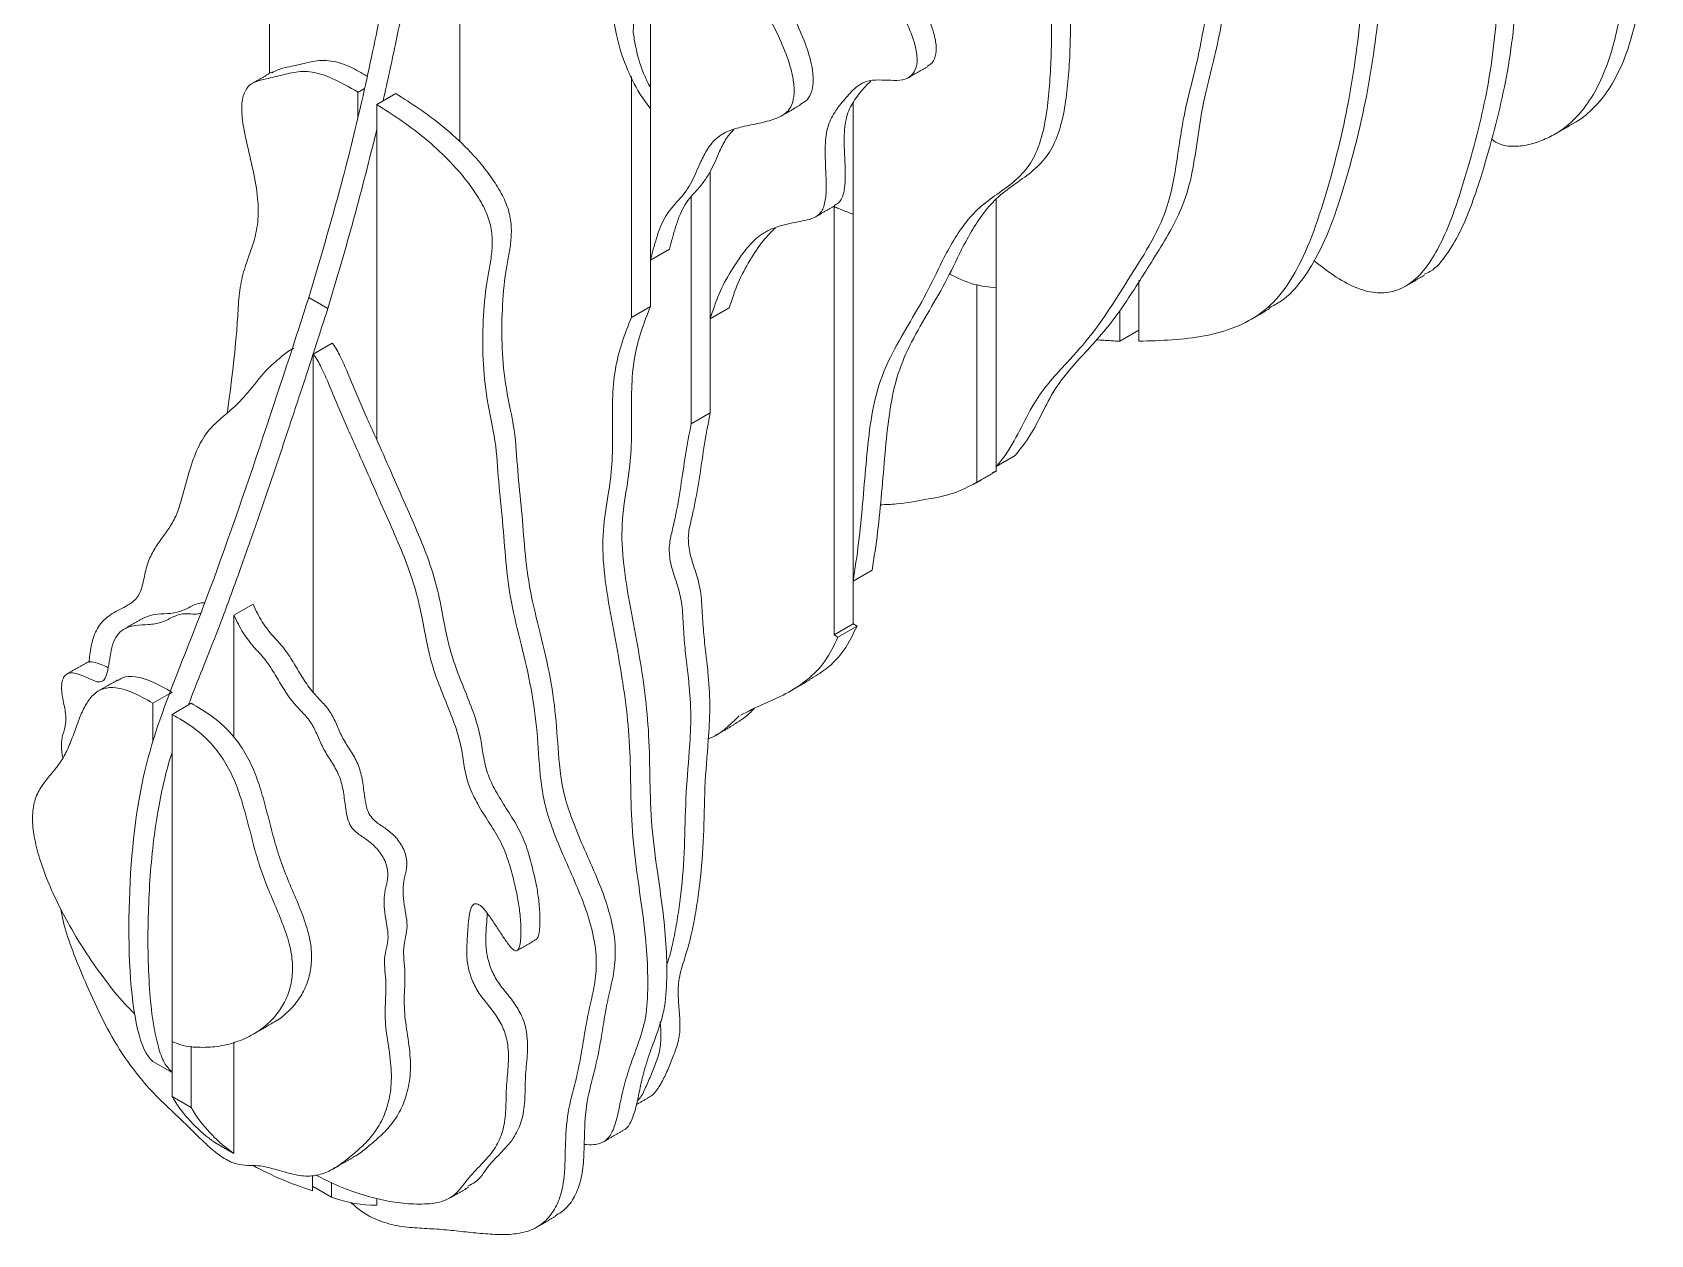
# Model space of a CAD drawing. Header units: millimetres. Extents: x -393 to 2534, y -1466 to 288.
# Drawn here: x 616.7 to 857, y -1453.9 to -1275.5 of the extents above; entities that cross this region are included whole.
import ezdxf

# ---------------------------------------------------------------- set-up
doc = ezdxf.new("R2010")
doc.units = ezdxf.units.MM

msp = doc.modelspace()

# ---------------------------------------------------------------- linework, layer by layer
at = {"color": 7, "linetype": 'Continuous', "lineweight": 15}
for p, q in [((680.18, -1291.73), (680.18, -1234.53)), ((651.9, -1281.59), (651.9, -1237.06)), ((708.47, -1309.31), (708.47, -1269.72)), ((705.64, -1282.05), (705.64, -1317.8)), ((665.03, -1284.41), (666.04, -1283.83)), ((665.03, -1284.41), (665.03, -1288.26)), ((670.68, -1284.57), (667.85, -1286.2)), ((667.85, -1335.99), (667.85, -1286.2)), ((738.57, -1285.93), (738.57, -1356.96)), ((717.35, -1296.11), (717.35, -1318.01)), ((714.52, -1333.57), (714.52, -1299.9)), ((735.74, -1364.89), (735.74, -1301.35)), ((759.78, -1300.33), (759.78, -1339.92)), ((708.47, -1309.31), (711.3, -1307.67)), ((708.47, -1309.31), (708.47, -1316.16)), ((756.95, -1342.26), (756.95, -1312.94)), ((780.99, -1312.28), (780.99, -1312.29)), ((780.99, -1312.5), (780.99, -1321.33)), ((660.57, -1316.48), (657.74, -1314.85)), ((708.47, -1316.16), (705.64, -1317.8)), ((717.35, -1318.01), (720.18, -1316.38)), ((717.35, -1331.94), (717.35, -1318.01)), ((778.16, -1321.33), (778.16, -1316.77)), ((780.99, -1319.7), (778.16, -1321.33)), ((658.41, -1323.25), (661.24, -1321.61)), ((658.41, -1373.44), (658.41, -1323.25)), ((717.35, -1331.94), (714.52, -1333.57)), ((759.78, -1340.63), (756.95, -1342.26)), ((759.78, -1339.92), (762.61, -1338.28)), ((759.78, -1340.63), (759.78, -1339.92)), ((738.57, -1356.96), (741.39, -1355.33)), ((738.57, -1363.26), (738.57, -1356.96)), ((649.47, -1360.37), (646.64, -1362)), ((646.64, -1380.19), (646.64, -1362)), ((735.74, -1364.89), (738.57, -1363.26)), ((739.15, -1363.6), (736.32, -1365.23)), ((739.15, -1363.6), (738.57, -1363.26)), ((736.32, -1365.23), (735.74, -1364.89)), ((634.62, -1375.07), (637.04, -1373.68)), ((637.07, -1373.66), (637.45, -1373.44)), ((634.62, -1380.71), (634.62, -1375.07)), ((640.28, -1375.07), (637.45, -1376.71)), ((637.45, -1376.71), (637.45, -1404.56)), ((637.45, -1404.56), (637.45, -1429.86)), ((640.28, -1435.05), (640.28, -1425.96)), ((646.64, -1425.39), (646.64, -1441.9)), ((634.62, -1428.23), (637.45, -1429.86)), ((637.45, -1433.41), (637.45, -1429.86)), ((640.28, -1435.05), (637.45, -1433.41)), ((643.81, -1440.27), (646.64, -1441.9)), ((658.31, -1445.16), (658.31, -1447.46)), ((661.14, -1448.39), (661.14, -1446.2)), ((661.14, -1448.39), (658.31, -1446.76)), ((667.85, -1448.59), (667.85, -1449.55))]:
    msp.add_line(p, q, dxfattribs=at)
for points, knots in [([(819.18, -1096.96), (819.51, -1097.89), (820.11, -1099.54), (821.1, -1101.76), (822.05, -1103.58), (822.95, -1105.34), (823.81, -1107.22), (825.11, -1110.22), (826.74, -1114.35), (829.17, -1120.79), (831.91, -1128.42), (834.3, -1136.03), (836.02, -1142.39), (837.21, -1147.59), (838.36, -1152.81), (839.76, -1158.05), (841.7, -1163.32), (844.28, -1168.17), (846.99, -1172.63), (849.55, -1176.87), (851.89, -1181.2), (853.65, -1185.69), (854.97, -1190.65), (855.86, -1195.98), (856.46, -1201.62), (856.91, -1208.54), (857.01, -1216.62), (856.79, -1225.87), (856.52, -1234.37), (856.4, -1242.24), (856.41, -1249.46), (856.36, -1256.65), (856.13, -1263.73), (855.53, -1269.85), (854.54, -1274.94), (853.28, -1279.07), (851.58, -1282.76), (849.69, -1285.54), (847.74, -1287.46), (846.46, -1288.49), (845.67, -1288.88), (845.54, -1288.94)], [0, 0, 0, 0, 0.0131054, 0.0229958, 0.0312776, 0.0394257, 0.0482949, 0.0578106, 0.0818151, 0.1061804, 0.1479173, 0.1884639, 0.212676, 0.2373396, 0.262255, 0.2868931, 0.3110938, 0.3354431, 0.3566559, 0.3778568, 0.3986914, 0.4193302, 0.4402945, 0.4682862, 0.4962235, 0.5238114, 0.5726687, 0.6215165, 0.6705416, 0.7081559, 0.7457405, 0.7833398, 0.8209835, 0.8585779, 0.8849014, 0.9112612, 0.9377022, 0.9640457, 0.9804895, 0.9969372, 1, 1, 1, 1]), ([(794.11, -1104.26), (794.37, -1104.97), (794.97, -1106.65), (796.22, -1109.46), (797.8, -1112.91), (799.67, -1116.9), (801.98, -1121.8), (804.59, -1127.45), (807.31, -1133.59), (809.9, -1140.06), (812.12, -1146.57), (813.92, -1152.98), (815.25, -1158.64), (816.45, -1164.32), (817.81, -1170.42), (820.43, -1177.52), (823.95, -1184.99), (827.76, -1192.92), (831.35, -1201.1), (834.04, -1209.34), (835.83, -1217.49), (836.9, -1225.49), (837.38, -1233.34), (837.57, -1241.04), (837.65, -1248.7), (837.58, -1256.32), (837.4, -1263.85), (837.01, -1271.12), (836.3, -1278.01), (835.15, -1284.48), (833.57, -1290.83), (831.95, -1296.48), (830.31, -1301.36), (828.7, -1305.23), (826.73, -1308.48), (825, -1310.66), (823.67, -1311.25), (823.36, -1311.39)], [0, 0, 0, 0, 0.009305, 0.0217, 0.036912, 0.054625, 0.074288, 0.101614, 0.129019, 0.154779, 0.185855, 0.213529, 0.23823, 0.260259, 0.288785, 0.318499, 0.351819, 0.387374, 0.423398, 0.458832, 0.493922, 0.53071, 0.567316, 0.604035, 0.640969, 0.678044, 0.715142, 0.751879, 0.787083, 0.821663, 0.857278, 0.895685, 0.92104, 0.946219, 0.970372, 0.992924, 1, 1, 1, 1]), ([(823.42, -1114.79), (823.58, -1115.18), (824.43, -1117.31), (826.33, -1122.42), (829.08, -1130.05), (831.47, -1137.66), (833.19, -1144.02), (834.38, -1149.22), (835.53, -1154.44), (836.93, -1159.69), (838.87, -1164.95), (841.45, -1169.8), (844.16, -1174.26), (846.72, -1178.5), (849.06, -1182.83), (850.82, -1187.32), (852.14, -1192.28), (853.03, -1197.61), (853.63, -1203.26), (854.08, -1210.17), (854.18, -1218.25), (853.96, -1227.5), (853.7, -1236.01), (853.57, -1243.88), (853.58, -1251.09), (853.53, -1258.28), (853.3, -1265.36), (852.71, -1271.48), (851.71, -1276.58), (850.45, -1280.7), (848.75, -1284.4), (846.86, -1287.16), (844.92, -1289.11), (843.11, -1290.45), (841.08, -1291.47), (838.88, -1292.22), (836.57, -1292.49), (834.62, -1292.24), (833.58, -1291.49), (833.38, -1291.35)], [0, 0, 0, 0, 0.0055307, 0.03014, 0.0722949, 0.1132476, 0.1377021, 0.1626127, 0.1877777, 0.2126625, 0.2371055, 0.2616988, 0.283124, 0.3045372, 0.3255804, 0.3464259, 0.3676002, 0.3958722, 0.4240893, 0.4519535, 0.5013001, 0.5506371, 0.6001531, 0.6381441, 0.6761052, 0.714081, 0.7521018, 0.7900726, 0.8166597, 0.8432835, 0.8699893, 0.8965967, 0.9132052, 0.9298175, 0.9466173, 0.9637869, 0.9809077, 0.9963067, 1, 1, 1, 1]), ([(802.2, -1130.13), (802.98, -1131.87), (804.63, -1135.57), (807.06, -1141.69), (809.29, -1148.21), (811.09, -1154.61), (812.43, -1160.27), (813.62, -1165.95), (814.98, -1172.06), (817.6, -1179.15), (821.12, -1186.62), (824.93, -1194.55), (828.52, -1202.73), (831.21, -1210.97), (833.01, -1219.13), (834.07, -1227.12), (834.55, -1234.97), (834.74, -1242.67), (834.82, -1250.34), (834.75, -1257.95), (834.57, -1265.48), (834.18, -1272.75), (833.47, -1279.64), (832.32, -1286.11), (830.75, -1292.46), (829.12, -1298.11), (827.49, -1302.99), (825.86, -1306.85), (823.93, -1310.17), (821.62, -1312.68), (818.98, -1314.05), (816.1, -1314.28), (813.07, -1313.44), (809.97, -1311.7), (807.94, -1310.11), (806.97, -1309.35)], [0, 0, 0, 0, 0.02335, 0.049739, 0.081572, 0.109922, 0.135224, 0.157791, 0.187012, 0.217451, 0.251583, 0.288006, 0.324908, 0.361206, 0.397151, 0.434837, 0.472335, 0.50995, 0.547785, 0.585764, 0.623766, 0.661399, 0.697461, 0.732885, 0.769368, 0.808712, 0.834685, 0.860478, 0.88522, 0.908322, 0.92976, 0.947196, 0.964641, 0.982993, 1, 1, 1, 1]), ([(787.53, -1142.36), (787.64, -1142.75), (788.13, -1144.42), (788.62, -1147.27), (789.2, -1151.62), (789.61, -1156.56), (790.03, -1162.18), (790.7, -1167.92), (791.92, -1174.02), (793.97, -1180.48), (796.98, -1188.25), (800.49, -1197.09), (804.28, -1206.93), (807.34, -1215.03), (809.78, -1221.57), (811.64, -1226.56), (813.54, -1231.62), (815.39, -1236.7), (816.96, -1241.73), (818.02, -1246.86), (818.44, -1251.97), (818.33, -1257.06), (817.87, -1261.96), (817.17, -1267.64), (816.46, -1274.22), (815.46, -1281.5), (814.09, -1288.5), (812.38, -1295.26), (810.41, -1301.81), (808.18, -1307.6), (805.42, -1312.19), (802.87, -1315.07), (800.94, -1316.05), (800.35, -1316.35)], [0, 0, 0, 0, 0.005883, 0.0251262, 0.0437952, 0.0743007, 0.1043309, 0.1343302, 0.1650225, 0.1974694, 0.2310537, 0.2818135, 0.3303824, 0.3789592, 0.4035621, 0.4285233, 0.4539449, 0.4795656, 0.5047553, 0.5292417, 0.5577628, 0.5865061, 0.6156024, 0.6448707, 0.6894799, 0.7337678, 0.7780296, 0.8226933, 0.8677579, 0.912691, 0.9486588, 0.9844201, 1, 1, 1, 1]), ([(785.78, -1148.98), (785.94, -1150.15), (786.38, -1153.28), (786.77, -1158.19), (787.21, -1163.81), (787.87, -1169.56), (789.09, -1175.65), (791.15, -1182.12), (794.15, -1189.89), (797.66, -1198.72), (801.45, -1208.56), (804.51, -1216.67), (806.95, -1223.2), (808.81, -1228.2), (810.71, -1233.26), (812.56, -1238.34), (814.13, -1243.36), (815.19, -1248.49), (815.61, -1253.6), (815.5, -1258.69), (815.04, -1263.59), (814.34, -1269.27), (813.63, -1275.86), (812.63, -1283.13), (811.26, -1290.13), (809.56, -1296.89), (807.58, -1303.45), (805.34, -1309.22), (802.62, -1313.86), (799.36, -1317.24), (795.32, -1319.41), (790.8, -1320.64), (785.96, -1321.18), (782.65, -1321.28), (780.99, -1321.33)], [0, 0, 0, 0, 0.016672, 0.044304, 0.071505, 0.098678, 0.126478, 0.155868, 0.186288, 0.232265, 0.276258, 0.320258, 0.342543, 0.365153, 0.388179, 0.411386, 0.434202, 0.456382, 0.482215, 0.508251, 0.534606, 0.561116, 0.601523, 0.641638, 0.681729, 0.722185, 0.763004, 0.803703, 0.836282, 0.868674, 0.901397, 0.934296, 0.967112, 1, 1, 1, 1]), ([(726.25, -1168.42), (726.86, -1169.24), (728.2, -1171.04), (730.48, -1173.68), (732.92, -1176.56), (735.73, -1180.08), (738.57, -1184.3), (741.48, -1189.36), (744.2, -1194.56), (747.06, -1199.87), (750.2, -1204.62), (753.29, -1209.05), (756.11, -1213.49), (758.43, -1218.28), (760.42, -1223.21), (762.32, -1228.25), (764.45, -1233.52), (766.62, -1238.97), (768.61, -1244.57), (770.08, -1250.09), (770.73, -1255.37), (770.85, -1260.46), (770.84, -1265.3), (770.88, -1269.96), (770.87, -1274.34), (770.77, -1278.64), (770.5, -1282.78), (770.03, -1286.71), (769.19, -1290.31), (767.8, -1293.45), (765.64, -1295.81), (763.06, -1297.67), (760.43, -1299.51), (758.15, -1301.86), (756.29, -1304.66), (754.35, -1308.29), (752.28, -1312.71), (749.54, -1317.32), (746.95, -1321.79), (744.93, -1326.63), (743.86, -1332.09), (743.3, -1337.93), (742.81, -1343.82), (742.26, -1349.68), (741.68, -1353.44), (741.39, -1355.33)], [0, 0, 0, 0, 0.0122115, 0.0268348, 0.0426086, 0.0582599, 0.0811992, 0.102719, 0.1271527, 0.1506823, 0.1738688, 0.194541, 0.2151003, 0.2359152, 0.2573484, 0.2792061, 0.3011278, 0.325797, 0.3499497, 0.3735995, 0.3972896, 0.4215239, 0.4461847, 0.4674327, 0.4886367, 0.509676, 0.5304579, 0.5509256, 0.5710554, 0.5910825, 0.61213, 0.6340114, 0.656078, 0.6776755, 0.6989544, 0.7201812, 0.7536267, 0.7872242, 0.8207254, 0.8503792, 0.8801432, 0.9101638, 0.9400256, 0.9698423, 1, 1, 1, 1]), ([(769.7, -1178.11), (770.18, -1179.71), (771.16, -1182.92), (772.01, -1187.62), (772.85, -1192.28), (773.96, -1197.02), (775.77, -1201.84), (778.09, -1206.9), (780.67, -1212.2), (783.04, -1217.82), (784.93, -1223.43), (786.66, -1229.03), (788.36, -1234.66), (789.72, -1240.27), (790.28, -1245.57), (790.87, -1250.51), (791.91, -1255.24), (793.01, -1259.62), (794, -1263.99), (794.24, -1268.74), (793.41, -1273.38), (792.43, -1278.5), (791.13, -1283.34), (790.06, -1288.41), (789.38, -1293.79), (788.42, -1298.87), (786.7, -1303.16), (784.57, -1306.9), (782.28, -1310.44), (780.06, -1314.03), (777.83, -1317.36), (775.48, -1320.32), (773.06, -1322.97), (770.62, -1325.6), (768.4, -1328.51), (766.63, -1331.94), (764.91, -1335.46), (763.38, -1337.34), (762.61, -1338.28)], [0, 0, 0, 0, 0.024061, 0.048194, 0.07229, 0.096113, 0.11999, 0.144291, 0.173047, 0.201213, 0.229024, 0.257101, 0.285528, 0.313775, 0.341791, 0.369663, 0.391632, 0.413898, 0.43612, 0.458054, 0.490708, 0.523094, 0.555432, 0.587906, 0.620608, 0.65322, 0.684024, 0.715122, 0.74621, 0.776951, 0.807506, 0.83498, 0.86257, 0.890096, 0.91748, 0.944913, 0.972428, 1, 1, 1, 1]), ([(766.87, -1179.74), (767.11, -1180.46), (769.19, -1187.03), (769.89, -1198.95), (779.05, -1215.23), (783.44, -1229.39), (787.09, -1241.28), (787.64, -1250.65), (789.62, -1259.16), (791.69, -1267.26), (790.81, -1273.94), (789.51, -1280.77), (787.06, -1289.29), (786.12, -1301.91), (779.91, -1311.2), (775.07, -1319.26), (769.96, -1324.92), (765.11, -1330.09), (762.65, -1336.46), (760.32, -1339.34), (759.78, -1339.92)], [0.4179992, 0.4179992, 0.4179992, 0.4179992, 0.4199219, 0.4355469, 0.4511719, 0.4628906, 0.4746094, 0.4824219, 0.4902344, 0.4980469, 0.5039062, 0.5117188, 0.5214844, 0.5351562, 0.5507812, 0.5644531, 0.5722656, 0.5820312, 0.59375, 0.5970083, 0.5970083, 0.5970083, 0.5970083]), ([(738.57, -1190.92), (739.52, -1192.7), (741.4, -1196.23), (744.23, -1201.5), (747.37, -1206.25), (750.46, -1210.68), (753.28, -1215.13), (755.6, -1219.91), (757.59, -1224.85), (759.5, -1229.88), (761.62, -1235.15), (763.79, -1240.6), (765.78, -1246.2), (767.25, -1251.72), (767.9, -1257.01), (768.02, -1262.09), (768.01, -1266.93), (768.05, -1271.59), (768.04, -1275.97), (767.94, -1280.27), (767.67, -1284.41), (767.2, -1288.34), (766.36, -1291.95), (764.97, -1295.09), (762.81, -1297.44), (760.23, -1299.3), (757.6, -1301.15), (755.33, -1303.49), (753.46, -1306.29), (751.53, -1309.92), (749.45, -1314.34), (746.72, -1318.95), (744.12, -1323.42), (742.1, -1328.27), (741.03, -1333.72), (740.47, -1339.56), (739.98, -1345.45), (739.43, -1351.31), (738.85, -1355.07), (738.57, -1356.96)], [0, 0, 0, 0, 0.0266016, 0.0528419, 0.0786994, 0.101753, 0.1246807, 0.1478935, 0.1717957, 0.1961715, 0.2206185, 0.2481295, 0.2750646, 0.3014388, 0.327858, 0.354884, 0.3823858, 0.4060816, 0.4297281, 0.4531912, 0.4763672, 0.4991927, 0.5216414, 0.5439756, 0.5674478, 0.5918499, 0.6164586, 0.640544, 0.6642743, 0.6879464, 0.7252448, 0.7627126, 0.8000732, 0.8331431, 0.8663358, 0.8998147, 0.9331166, 0.9663682, 1, 1, 1, 1]), ([(679.96, -1218.31), (680.14, -1218.64), (680.65, -1219.6), (680.54, -1222.22), (679.88, -1226.11), (678.57, -1231.17), (676.84, -1237.18), (674.98, -1243.56), (673.27, -1250.01), (671.77, -1256.39), (670.42, -1262.67), (669.15, -1268.9), (667.45, -1277.38), (665.15, -1288.18), (661.71, -1301.45), (659.07, -1310.37), (657.74, -1314.85)], [0, 0, 0, 0, 0.016166, 0.046673, 0.083906, 0.139084, 0.201539, 0.267619, 0.333871, 0.399305, 0.464171, 0.52867, 0.592963, 0.727707, 0.863466, 1, 1, 1, 1]), ([(716.43, -1223.7), (716.69, -1223.81), (717.88, -1224.35), (719.92, -1224.83), (722.68, -1226.92), (725.17, -1229.59), (727.47, -1232.57), (729.93, -1236.15), (732.48, -1240.27), (735.22, -1244.82), (737.73, -1249.55), (739.78, -1254.45), (742.1, -1259.32), (744.9, -1263.93), (747.29, -1268.08), (749.16, -1271.88), (750.39, -1274.83), (750.98, -1277.34), (750.83, -1279.09), (750.31, -1280.18), (749.73, -1280.41), (749.55, -1280.48)], [0, 0, 0, 0, 0.015432, 0.069825, 0.121661, 0.173836, 0.226462, 0.278973, 0.353264, 0.425609, 0.497849, 0.5727, 0.647178, 0.720452, 0.79394, 0.844055, 0.895171, 0.926739, 0.956498, 0.986396, 1, 1, 1, 1]), ([(717.35, -1226.87), (718.18, -1227.41), (719.91, -1228.55), (722.34, -1231.24), (724.64, -1234.2), (727.1, -1237.78), (729.65, -1241.9), (732.39, -1246.46), (734.91, -1251.18), (736.95, -1256.08), (739.27, -1260.95), (742.07, -1265.56), (744.46, -1269.71), (746.33, -1273.51), (747.56, -1276.47), (748.15, -1278.97), (748.01, -1280.74), (747.27, -1282.04), (745.9, -1282.64), (744.18, -1282.61), (742.32, -1282.51), (740.45, -1282.63), (738.78, -1283.71), (737.32, -1285.39), (735.78, -1287.26), (734.62, -1289.59), (734.35, -1292.56), (734.49, -1295.63), (734.61, -1298.37), (734.48, -1300.68), (733.88, -1302.3), (732.73, -1303.07), (731.41, -1303.43), (729.37, -1303.78), (726.89, -1304.35), (724.31, -1305.77), (722.25, -1308.09), (720.38, -1310.94), (718.58, -1314.18), (717.76, -1316.73), (717.35, -1318.01)], [0, 0, 0, 0, 0.023519, 0.049098, 0.074897, 0.10064, 0.137061, 0.172527, 0.207942, 0.244637, 0.28115, 0.317071, 0.353098, 0.377667, 0.402726, 0.418202, 0.432791, 0.447448, 0.464799, 0.483403, 0.501997, 0.523059, 0.543659, 0.570668, 0.597991, 0.624571, 0.650888, 0.674682, 0.698558, 0.716651, 0.733733, 0.748474, 0.764228, 0.780435, 0.817757, 0.85016, 0.882727, 0.921903, 0.961004, 1, 1, 1, 1]), ([(730.68, -1286.17), (731.05, -1285.98), (731.83, -1285.57), (732.5, -1284.25), (732.71, -1282.51), (732.43, -1280.09), (731.47, -1276.96), (729.62, -1272.83), (727.03, -1268.26), (723.84, -1263.53), (720.49, -1259.5), (717.12, -1256.29), (713.82, -1253.98), (710.56, -1252.15), (707.35, -1250.39), (704.2, -1248.49), (701.09, -1246.47), (697.39, -1243.84), (693.06, -1240.47), (688.09, -1236.5), (684.71, -1234.1), (683.01, -1232.9)], [0, 0, 0, 0, 0.025016, 0.05155, 0.077104, 0.103494, 0.14643, 0.193583, 0.260073, 0.326152, 0.390325, 0.44401, 0.497304, 0.550606, 0.602775, 0.653454, 0.703558, 0.754082, 0.834535, 0.917012, 1, 1, 1, 1]), ([(680.18, -1236.98), (680.02, -1237.55), (679.25, -1240.29), (677.8, -1245.19), (676.1, -1251.65), (674.6, -1258.02), (673.25, -1264.31), (671.97, -1270.54), (670.57, -1277.63), (669.44, -1282.69), (668.78, -1285.67)], [0, 0, 0, 0, 0.034883, 0.166793, 0.299044, 0.429662, 0.559148, 0.6879, 0.816241, 1, 1, 1, 1]), ([(708.47, -1252.97), (708.02, -1255.44), (707.11, -1260.47), (706.26, -1268), (706.03, -1272.95), (705.91, -1275.48)], [0, 0, 0, 0, 0.3199728, 0.6526401, 1, 1, 1, 1]), ([(708.47, -1309.31), (708.54, -1309.04), (708.89, -1307.64), (709.58, -1305.17), (710.87, -1302.17), (712.96, -1300.2), (714.68, -1297.73), (715.76, -1295), (716.91, -1292.75), (718.27, -1291.05), (720.18, -1289.99), (722.49, -1289.39), (724.91, -1288.93), (727.16, -1288.35), (728.84, -1287.42), (729.67, -1285.89), (729.88, -1284.14), (729.6, -1281.72), (728.64, -1278.6), (726.79, -1274.47), (724.21, -1269.89), (721.01, -1265.16), (717.66, -1261.13), (714.29, -1257.93), (711.25, -1255.78), (709.31, -1254.69), (708.47, -1254.22)], [0, 0, 0, 0, 0.012195, 0.062752, 0.112771, 0.163576, 0.213791, 0.263784, 0.299053, 0.335201, 0.373949, 0.415651, 0.459913, 0.501414, 0.537456, 0.561367, 0.584396, 0.608178, 0.646871, 0.689364, 0.749284, 0.808833, 0.866664, 0.915045, 0.963072, 1, 1, 1, 1]), ([(703.08, -1273.85), (703.19, -1274.52), (703.57, -1276.9), (704.78, -1280.59), (706.54, -1284.2), (707.93, -1286.1), (708.47, -1286.82)], [0, 0, 0, 0, 0.127972, 0.456051, 0.791723, 1, 1, 1, 1]), ([(705.91, -1275.48), (706.02, -1276.15), (706.4, -1278.53), (707.25, -1281.38), (708.24, -1283.26), (708.53, -1283.82)], [0, 0, 0, 0, 0.21468, 0.7650497, 1, 1, 1, 1]), ([(652.28, -1281.49), (652.61, -1281.31), (653.69, -1280.73), (655.86, -1280.46), (658.3, -1279.7), (661.01, -1279.56), (663.79, -1280.44), (665.6, -1281.51), (666.39, -1281.97)], [0, 0, 0, 0, 0.086834, 0.279234, 0.473518, 0.663075, 0.852094, 1, 1, 1, 1]), ([(645.64, -1331.98), (645.85, -1330.47), (646.33, -1327.03), (646.83, -1322.38), (647.19, -1318.08), (647.35, -1314.57), (647.89, -1311.33), (648.92, -1308.53), (649.91, -1305.72), (650.37, -1302.43), (650.07, -1298.56), (649.13, -1294.34), (648.19, -1290.47), (647.7, -1287.22), (647.9, -1284.84), (648.83, -1283.18), (650.71, -1282.49), (653.01, -1282.06), (655.48, -1281.34), (658.18, -1281.18), (661.46, -1282.29), (663.76, -1283.62), (665.06, -1284.36)], [0, 0, 0, 0, 0.067684, 0.15527, 0.205003, 0.254644, 0.303969, 0.35359, 0.402757, 0.451019, 0.50087, 0.554737, 0.608734, 0.645658, 0.678651, 0.710111, 0.743746, 0.792718, 0.84217, 0.890418, 0.93853, 1, 1, 1, 1]), ([(741.18, -1282.7), (740.84, -1283.05), (739.93, -1283.97), (738.62, -1285.63), (737.45, -1287.96), (737.18, -1290.93), (737.32, -1294), (737.45, -1296.74), (737.3, -1299.04), (736.78, -1300.59), (736.08, -1301.01), (735.81, -1301.17)], [0, 0, 0, 0, 0.087405, 0.23061, 0.369926, 0.507862, 0.632572, 0.757716, 0.85255, 0.942079, 1, 1, 1, 1]), ([(670.68, -1284.57), (671.82, -1285.29), (674.09, -1286.75), (677.5, -1289.24), (680.45, -1291.86), (682.9, -1294.46), (684.78, -1296.82), (686.36, -1299.28), (687.49, -1301.84), (687.89, -1304.31), (687.78, -1306.57), (687.42, -1308.78), (686.8, -1312), (686.42, -1316.52), (686.36, -1322.29), (686.92, -1328.29), (688.44, -1334.6), (688.7, -1340.45), (689.39, -1346.47), (689.79, -1352.35), (690.51, -1358.39), (692.17, -1364.81), (693.69, -1371.32), (694.57, -1377.83), (694.79, -1383.16), (695.41, -1387.85), (696.6, -1391.82), (698.25, -1395.8), (700.05, -1399.83), (701.74, -1403.9), (702.94, -1407.98), (703.38, -1411.85), (703.07, -1415.3), (702.27, -1418.37), (701.65, -1421.59), (701.08, -1425.44), (700.22, -1429.63), (698.93, -1434.07), (698.66, -1438.6), (698.62, -1442.51), (698.31, -1445.52), (697.42, -1448.05), (696.14, -1450.03), (694.94, -1450.78), (694.37, -1451.13)], [0, 0, 0, 0, 0.022871, 0.045737, 0.069168, 0.0842, 0.098977, 0.112869, 0.12573, 0.138369, 0.151851, 0.166229, 0.180975, 0.215447, 0.249062, 0.281929, 0.314703, 0.347888, 0.38076, 0.413801, 0.446623, 0.479406, 0.514419, 0.549506, 0.584902, 0.605336, 0.625626, 0.646438, 0.667638, 0.68908, 0.710068, 0.730985, 0.75199, 0.773261, 0.7945, 0.815621, 0.846846, 0.878047, 0.909439, 0.928116, 0.946626, 0.965142, 0.983721, 1, 1, 1, 1]), ([(667.85, -1286.2), (668.99, -1286.92), (671.26, -1288.38), (674.67, -1290.87), (677.63, -1293.5), (680.07, -1296.1), (681.95, -1298.45), (683.54, -1300.92), (684.66, -1303.47), (685.06, -1305.94), (684.95, -1308.21), (684.59, -1310.41), (683.97, -1313.63), (683.59, -1318.16), (683.53, -1323.92), (684.09, -1329.93), (685.61, -1336.23), (685.87, -1342.08), (686.56, -1348.11), (686.96, -1353.98), (687.68, -1360.02), (689.34, -1366.44), (690.86, -1372.96), (691.75, -1379.46), (691.96, -1384.79), (692.58, -1389.48), (693.77, -1393.45), (695.43, -1397.43), (697.23, -1401.46), (698.91, -1405.53), (700.12, -1409.62), (700.56, -1413.48), (700.24, -1416.93), (699.45, -1420.01), (698.82, -1423.23), (698.25, -1427.07), (697.39, -1431.26), (696.1, -1435.71), (695.83, -1440.23), (695.79, -1444.14), (695.48, -1447.15), (694.6, -1449.69), (693.17, -1451.78), (691.15, -1453.25), (688.58, -1453.9), (685.79, -1453.96), (682.91, -1453.73), (680.01, -1453.42), (677.09, -1453.12), (674.2, -1452.99), (671.21, -1452.76), (668.1, -1451.95), (665.57, -1450.63), (664.28, -1449.41), (664.01, -1449.15)], [0, 0, 0, 0, 0.019021, 0.038038, 0.057525, 0.070026, 0.082316, 0.093869, 0.104566, 0.115076, 0.126289, 0.138247, 0.150511, 0.17918, 0.207136, 0.234471, 0.261728, 0.289327, 0.316665, 0.344144, 0.371441, 0.398705, 0.427824, 0.457005, 0.486442, 0.503437, 0.520312, 0.53762, 0.555251, 0.573084, 0.590539, 0.607935, 0.625404, 0.643094, 0.660758, 0.678324, 0.704293, 0.730241, 0.756349, 0.771882, 0.787276, 0.802675, 0.818127, 0.835622, 0.853099, 0.870739, 0.888282, 0.905631, 0.923128, 0.941054, 0.958967, 0.97738, 0.995248, 1, 1, 1, 1]), ([(667.85, -1289.88), (666.76, -1294.27), (664.55, -1303.11), (661.9, -1312), (660.57, -1316.48)], [0, 0, 0, 0, 0.497004, 1, 1, 1, 1]), ([(711.3, -1307.67), (711.36, -1307.4), (711.72, -1306.01), (712.41, -1303.54), (713.7, -1300.54), (715.79, -1298.57), (717.51, -1296.09), (718.6, -1293.38), (719.65, -1291.21), (720.49, -1290.3), (720.87, -1289.89)], [0, 0, 0, 0, 0.037178, 0.191316, 0.34381, 0.498701, 0.651794, 0.80421, 0.911738, 1, 1, 1, 1]), ([(727.04, -1304.47), (726.43, -1305.07), (725, -1306.49), (723.22, -1309.32), (721.4, -1312.55), (720.59, -1315.1), (720.18, -1316.38)], [0, 0, 0, 0, 0.200863, 0.467821, 0.73427, 1, 1, 1, 1]), ([(752.87, -1311.34), (754.07, -1311.93), (756.2, -1312.99), (758.69, -1313.29), (759.78, -1313.42)], [0, 0, 0, 0, 0.562338, 1, 1, 1, 1]), ([(657.74, -1314.85), (654.01, -1326.47), (640.69, -1367.26), (629.97, -1387.3), (630.72, -1425.32), (634.62, -1428.23)], [0.0152734, 0.0152734, 0.0152734, 0.0152734, 0.3440716, 0.6685955, 0.981172, 0.981172, 0.981172, 0.981172]), ([(660.57, -1316.48), (660, -1318.26), (658.76, -1322.09), (656.79, -1328.14), (654.62, -1334.72), (652.32, -1341.57), (649.97, -1348.42), (647.53, -1355.36), (645.07, -1362.07), (642.62, -1368.37), (640.86, -1372.66), (640.04, -1374.89), (639.9, -1375.29)], [0, 0, 0, 0, 0.091014, 0.195347, 0.308596, 0.42636, 0.544249, 0.65788, 0.780404, 0.886222, 0.979335, 1, 1, 1, 1]), ([(704.31, -1438.46), (704.4, -1438.43), (705.03, -1438.25), (705.71, -1436.97), (706.38, -1435), (706.82, -1432.69), (707.38, -1430.04), (708.26, -1427.24), (709.5, -1423.95), (710.75, -1420.24), (710.96, -1415.29), (710.81, -1410.17), (710.21, -1404.82), (709.31, -1398.86), (708.51, -1392.39), (708.38, -1385.72), (708.27, -1379.29), (707.62, -1372.82), (706.57, -1366.46), (705.34, -1360.04), (704.27, -1353.66), (704.15, -1347.67), (705.03, -1342.76), (705.67, -1338.03), (705.69, -1333.22), (705.62, -1328.38), (705.97, -1323.8), (707.05, -1319.82), (707.99, -1317.39), (708.47, -1316.16)], [0, 0, 0, 0, 0.002975, 0.021493, 0.041389, 0.062178, 0.082677, 0.113422, 0.143686, 0.183087, 0.222688, 0.262431, 0.302027, 0.341548, 0.393255, 0.445056, 0.497008, 0.543391, 0.589595, 0.635745, 0.682211, 0.728293, 0.77434, 0.811915, 0.849864, 0.887839, 0.925207, 0.962413, 1, 1, 1, 1]), ([(698.63, -1440.55), (699.12, -1440.58), (700.26, -1440.65), (701.83, -1440.19), (702.91, -1438.65), (703.54, -1436.61), (703.99, -1434.33), (704.56, -1431.67), (705.44, -1428.87), (706.67, -1425.58), (707.92, -1421.87), (708.13, -1416.93), (707.98, -1411.8), (707.38, -1406.45), (706.48, -1400.49), (705.68, -1394.02), (705.55, -1387.35), (705.44, -1380.92), (704.79, -1374.46), (703.74, -1368.09), (702.51, -1361.67), (701.44, -1355.3), (701.32, -1349.3), (702.2, -1344.39), (702.85, -1339.66), (702.86, -1334.85), (702.79, -1330.01), (703.14, -1325.43), (704.22, -1321.45), (705.16, -1319.02), (705.64, -1317.8)], [0, 0, 0, 0, 0.014178, 0.032876, 0.050839, 0.070138, 0.090304, 0.110189, 0.140012, 0.169368, 0.207587, 0.246, 0.284551, 0.32296, 0.361296, 0.411452, 0.4617, 0.512093, 0.557085, 0.601903, 0.646669, 0.691742, 0.736441, 0.781108, 0.817556, 0.854367, 0.891203, 0.92745, 0.96354, 1, 1, 1, 1]), ([(625.12, -1369.01), (625.16, -1368.61), (625.29, -1367.38), (625.66, -1365.23), (626.81, -1362.98), (628.82, -1361.5), (630.93, -1360.58), (632.59, -1359.26), (633.21, -1357.07), (633.62, -1354.72), (634.49, -1352.7), (635.61, -1350.96), (636.83, -1349.36), (637.94, -1347.61), (638.83, -1345.06), (639.64, -1341.87), (640.68, -1338.35), (642.19, -1335.24), (644.39, -1332.95), (647.05, -1330.92), (649.44, -1328.07), (651.52, -1325.42), (653.56, -1323.73), (654.71, -1322.75), (655.45, -1322.41), (655.58, -1322.34)], [0, 0, 0, 0, 0.017027, 0.053186, 0.096252, 0.144301, 0.193345, 0.227819, 0.262184, 0.298006, 0.334196, 0.370814, 0.407405, 0.443529, 0.479475, 0.537588, 0.595302, 0.652695, 0.711616, 0.771176, 0.841993, 0.915028, 0.954002, 0.991651, 1, 1, 1, 1]), ([(658.41, -1323.25), (658.43, -1323.28), (658.9, -1323.87), (659.71, -1325.35), (660.9, -1328.05), (662.09, -1331.05), (663.43, -1334.08), (664.98, -1337.5), (666.83, -1341.68), (668.93, -1346.48), (670.99, -1351.1), (672.81, -1355.53), (674.11, -1359.97), (674.9, -1364.02), (675.57, -1367.78), (676.69, -1371.36), (678.13, -1374.92), (679.59, -1378.5), (680.48, -1381.84), (680.83, -1384.69), (681.47, -1387.4), (682.82, -1390.09), (684.44, -1392.66), (686.17, -1395.31), (687.37, -1398.25), (688.14, -1401.13), (688.76, -1403.79), (689.13, -1406.3), (689.26, -1408.28), (689.23, -1409.87), (689.13, -1410.79), (688.98, -1411.37), (688.83, -1411.67), (688.65, -1411.82), (688.44, -1411.82), (688.23, -1411.72), (687.81, -1411.39), (687.16, -1410.56), (686.31, -1409.29), (685.38, -1407.83), (684.43, -1406.44), (683.64, -1405.44), (683.04, -1404.95), (682.66, -1404.79), (682.29, -1404.83), (681.98, -1405.15), (681.68, -1405.91), (681.41, -1407.53), (681.3, -1409.7), (681.15, -1411.99), (681.33, -1414.06), (681.93, -1416.17), (683.02, -1418.22), (684.47, -1419.94), (685.88, -1421.76), (686.95, -1423.93), (687.48, -1426.59), (687.36, -1429.41), (687, -1432.48), (687.07, -1435.78), (686.61, -1438.69), (685.44, -1441.24), (683.61, -1443.32), (681.49, -1445.36), (679.8, -1447.97), (677.22, -1449.31), (674.16, -1449.45), (670.97, -1449.27), (667.62, -1448.61), (664.03, -1447.48), (661.08, -1446.31), (659.28, -1445.32), (658.82, -1445.06)], [0, 0, 0, 0, 0.0006, 0.011294, 0.024376, 0.044704, 0.059785, 0.0739, 0.10046, 0.127959, 0.152182, 0.175865, 0.199614, 0.223696, 0.242846, 0.2619, 0.28126, 0.300675, 0.319836, 0.33485, 0.349158, 0.363451, 0.378633, 0.394135, 0.409959, 0.425513, 0.440984, 0.453497, 0.467619, 0.475476, 0.482358, 0.485358, 0.487863, 0.489899, 0.491258, 0.492643, 0.494187, 0.500183, 0.508055, 0.516938, 0.52574, 0.533036, 0.535861, 0.538325, 0.540735, 0.544587, 0.549355, 0.558524, 0.577021, 0.5898, 0.601445, 0.612498, 0.623376, 0.63486, 0.646531, 0.657837, 0.669602, 0.689694, 0.709623, 0.72925, 0.748328, 0.767376, 0.791738, 0.816584, 0.841168, 0.865028, 0.889267, 0.913487, 0.937953, 0.962638, 0.990286, 1, 1, 1, 1]), ([(661.24, -1321.61), (661.26, -1321.64), (661.73, -1322.23), (662.53, -1323.72), (663.72, -1326.41), (664.92, -1329.41), (666.26, -1332.45), (667.81, -1335.86), (669.66, -1340.04), (671.76, -1344.85), (673.82, -1349.47), (675.64, -1353.9), (676.94, -1358.34), (677.73, -1362.39), (678.4, -1366.14), (679.52, -1369.72), (680.96, -1373.29), (682.41, -1376.87), (683.31, -1380.2), (683.65, -1383.05), (684.3, -1385.76), (685.65, -1388.45), (687.27, -1391.02), (689, -1393.67), (690.2, -1396.61), (690.96, -1399.5), (691.59, -1402.16), (691.96, -1404.67), (692.08, -1406.65), (692.06, -1408.23), (691.96, -1409.16), (691.8, -1409.73), (691.68, -1410.02), (691.55, -1410.1), (691.51, -1410.13)], [0, 0, 0, 0, 0.001226, 0.023086, 0.049828, 0.09138, 0.122208, 0.15106, 0.205353, 0.261564, 0.311079, 0.359489, 0.408034, 0.457261, 0.496406, 0.535354, 0.574928, 0.614616, 0.653782, 0.684473, 0.713721, 0.742936, 0.77397, 0.805659, 0.838004, 0.869798, 0.901424, 0.927001, 0.955868, 0.971929, 0.985996, 0.992128, 0.997249, 1, 1, 1, 1]), ([(717.35, -1331.94), (717.06, -1333.47), (716.47, -1336.52), (715.82, -1341.31), (715.15, -1345.18), (714.47, -1348.09), (714, -1350.16), (714.21, -1352.67), (715.13, -1355.32), (715.98, -1358.26), (716.15, -1361.25), (716.33, -1364.42), (716.71, -1367.7), (717.15, -1371.56), (717.38, -1375.92), (717.02, -1381.36), (716.48, -1387.5), (716.43, -1394.79), (716, -1400.54), (715.4, -1404.87), (714.87, -1407.94), (714.2, -1410.93), (713.29, -1413.71), (712.54, -1416.33), (712.61, -1419.18), (712.86, -1421.76), (712.88, -1424.29), (712.29, -1426.47), (711.45, -1428.45), (710.64, -1430.47), (709.65, -1432.21), (708.8, -1433.34), (708.14, -1433.58), (708.05, -1433.61)], [0, 0, 0, 0, 0.047501, 0.094564, 0.142794, 0.165648, 0.187563, 0.208281, 0.229905, 0.251979, 0.279989, 0.308351, 0.336483, 0.364417, 0.408076, 0.452047, 0.518953, 0.585552, 0.652214, 0.683563, 0.714752, 0.746129, 0.778244, 0.809761, 0.832197, 0.854521, 0.876993, 0.9006, 0.925241, 0.949674, 0.973301, 0.996204, 1, 1, 1, 1]), ([(714.52, -1333.57), (714.23, -1335.11), (713.65, -1338.16), (712.99, -1342.94), (712.32, -1346.81), (711.64, -1349.72), (711.17, -1351.79), (711.38, -1354.31), (712.31, -1356.95), (713.16, -1359.89), (713.32, -1362.88), (713.5, -1366.06), (713.88, -1369.33), (714.33, -1373.2), (714.55, -1377.55), (714.2, -1382.99), (713.65, -1389.13), (713.6, -1396.42), (713.17, -1402.17), (712.58, -1406.51), (712.04, -1409.57), (711.48, -1412.11), (711.02, -1413.56), (710.86, -1414.08)], [0, 0, 0, 0, 0.062193, 0.123812, 0.186959, 0.216882, 0.245575, 0.272701, 0.301013, 0.329914, 0.366587, 0.403721, 0.440554, 0.477128, 0.534291, 0.591862, 0.679461, 0.766659, 0.853939, 0.894984, 0.935819, 0.976901, 1, 1, 1, 1]), ([(756.95, -1342.26), (755.76, -1342.88), (753.37, -1344.13), (749.2, -1344.82), (745.7, -1345.5), (743.43, -1345.58), (742.62, -1345.6)], [0, 0, 0, 0, 0.280427, 0.560993, 0.843901, 1, 1, 1, 1]), ([(646.64, -1362), (647.07, -1362.9), (647.88, -1364.6), (649.55, -1366.73), (651.24, -1368.46), (652.63, -1370.57), (653.88, -1372.76), (655.26, -1374.82), (656.78, -1376.38), (658.16, -1377.93), (659.05, -1379.83), (659.83, -1381.72), (660.99, -1383.52), (662.18, -1385.46), (662.88, -1387.75), (663.09, -1389.72), (663.33, -1391.41), (663.62, -1392.71), (664.45, -1394.03), (665.7, -1394.87), (667.14, -1395.84), (668.34, -1397.14), (669.06, -1398.39), (669.48, -1399.7), (669.54, -1401.27), (668.91, -1403.14), (668.85, -1406.05), (669.88, -1410.02), (668.71, -1412.8), (669.35, -1416.7), (669.03, -1420.01), (669.15, -1423.62), (669.87, -1427.48), (670.13, -1431.19), (669.64, -1434.42), (668.6, -1437.16), (667.11, -1439.39), (665.4, -1441.13), (663.65, -1442.59), (661.94, -1443.9), (660.06, -1444.9), (657.9, -1445.39), (655.38, -1445.03), (652.77, -1444.23), (650.46, -1443.64), (648.64, -1443.68), (647.01, -1443.55), (645.19, -1442.71), (643.37, -1441.32), (641.24, -1439.29), (638.76, -1436.83), (635.82, -1434.14), (632.69, -1430.77), (629.58, -1426.54), (626.8, -1421.48), (624.68, -1416.71), (622.86, -1412.34), (621.54, -1408.7), (621.09, -1406.47), (620.91, -1405.53)], [0, 0, 0, 0, 0.016236, 0.030848, 0.044463, 0.057953, 0.071906, 0.086048, 0.098167, 0.109699, 0.120716, 0.132044, 0.143699, 0.155786, 0.168975, 0.183759, 0.193024, 0.200712, 0.206952, 0.217146, 0.228842, 0.240722, 0.246421, 0.252066, 0.26391, 0.276271, 0.299091, 0.321731, 0.345684, 0.369301, 0.392628, 0.416011, 0.439915, 0.463601, 0.487199, 0.510874, 0.534429, 0.558009, 0.578331, 0.598626, 0.61869, 0.638666, 0.659272, 0.680531, 0.701017, 0.714509, 0.727882, 0.742001, 0.756212, 0.770301, 0.793832, 0.817424, 0.841104, 0.872739, 0.903784, 0.935119, 0.959059, 0.982781, 1, 1, 1, 1]), ([(621.23, -1383.13), (621.13, -1382.54), (620.91, -1381.27), (621.21, -1379.63), (621.77, -1378.15), (621.63, -1376.05), (621.04, -1373.83), (621.01, -1372.07), (621.41, -1371.06), (622, -1370.55), (622.95, -1370.52), (624.07, -1370.9), (625.31, -1371.5), (626.44, -1372.01), (627.26, -1371.78), (627.72, -1371.02), (628.01, -1369.72), (628.25, -1368.05), (628.57, -1366.34), (629.2, -1364.96), (630.32, -1363.92), (631.94, -1363.42), (633.94, -1363.44), (635.86, -1363.16), (637.47, -1362.28), (639.18, -1361.58), (640.82, -1361.94), (641.57, -1361.72), (641.74, -1361.67)], [0, 0, 0, 0, 0.03491, 0.0759, 0.117324, 0.158982, 0.203805, 0.247528, 0.268446, 0.289001, 0.31759, 0.346651, 0.374588, 0.41173, 0.429046, 0.448845, 0.4854, 0.526973, 0.567925, 0.610478, 0.648974, 0.704987, 0.761153, 0.817301, 0.874046, 0.929419, 0.984746, 1, 1, 1, 1]), ([(633.18, -1362.44), (633.7, -1362.22), (634.79, -1361.75), (636.78, -1361.82), (638.69, -1361.52), (640.3, -1360.66), (641.5, -1360.12), (642.24, -1360.14), (642.32, -1360.14)], [0, 0, 0, 0, 0.183088, 0.381773, 0.580401, 0.781135, 0.977021, 1, 1, 1, 1]), ([(649.47, -1360.37), (649.9, -1361.27), (650.71, -1362.97), (652.38, -1365.1), (654.07, -1366.82), (655.45, -1368.94), (656.7, -1371.13), (658.09, -1373.19), (659.6, -1374.75), (660.99, -1376.3), (661.88, -1378.19), (662.65, -1380.09), (663.82, -1381.89), (665.01, -1383.83), (665.71, -1386.12), (665.92, -1388.09), (666.16, -1389.77), (666.45, -1391.08), (667.27, -1392.39), (668.53, -1393.24), (669.97, -1394.2), (671.17, -1395.5), (671.88, -1396.75), (672.31, -1398.06), (672.37, -1399.64), (671.73, -1401.51), (671.68, -1404.42), (672.7, -1408.39), (671.54, -1411.16), (672.18, -1415.07), (671.86, -1418.38), (671.98, -1421.99), (672.7, -1425.84), (672.96, -1429.56), (672.47, -1432.79), (671.43, -1435.53), (669.94, -1437.76), (668.23, -1439.5), (666.47, -1440.94), (665.21, -1442), (664.39, -1442.4), (664.22, -1442.48)], [0, 0, 0, 0, 0.0268766, 0.0510655, 0.0736053, 0.0959362, 0.1190337, 0.1424458, 0.1625065, 0.1815969, 0.1998359, 0.2185878, 0.2378813, 0.2578905, 0.2797233, 0.3041977, 0.3195346, 0.3322612, 0.3425919, 0.3594664, 0.3788295, 0.398495, 0.4079289, 0.4172738, 0.436881, 0.4573432, 0.4951205, 0.5325992, 0.5722501, 0.6113463, 0.6499628, 0.6886707, 0.728243, 0.7674526, 0.8065168, 0.8457093, 0.8847025, 0.9237376, 0.9573788, 0.9909749, 1, 1, 1, 1]), ([(739.15, -1363.6), (738.54, -1364.85), (737.33, -1367.35), (734.83, -1369.91), (732.92, -1371.05), (732.07, -1371.56)], [0, 0, 0, 0, 0.356729, 0.713299, 1, 1, 1, 1]), ([(736.32, -1365.23), (735.72, -1366.49), (734.51, -1369), (731.79, -1371.69), (728.63, -1373.73), (725.16, -1375.17), (722.94, -1376.28), (721.85, -1376.82)], [0, 0, 0, 0, 0.19893, 0.397772, 0.599846, 0.804845, 1, 1, 1, 1]), ([(624.7, -1369.12), (624.73, -1369.09), (624.99, -1368.84), (625.79, -1368.92), (626.88, -1369.25), (627.62, -1369.61), (627.97, -1369.79)], [0, 0, 0, 0, 0.043467, 0.367666, 0.697216, 1, 1, 1, 1]), ([(629.41, -1371.7), (629.63, -1371.54), (630.33, -1371.05), (632.05, -1371.05), (634.55, -1371.75), (636.42, -1372.84), (637.45, -1373.44)], [0, 0, 0, 0, 0.113289, 0.358544, 0.645229, 1, 1, 1, 1]), ([(631.89, -1421.16), (631.4, -1420.67), (629.89, -1419.16), (627.5, -1416.15), (624.74, -1412.27), (622.35, -1408.35), (620.36, -1404.59), (618.8, -1401.09), (617.61, -1397.71), (616.86, -1394.54), (616.64, -1391.65), (617.04, -1389.17), (618.1, -1387.26), (619.46, -1385.6), (620.86, -1383.93), (621.99, -1381.89), (622.85, -1379.64), (623.63, -1377.42), (624.51, -1375.4), (625.64, -1373.76), (627.18, -1372.78), (629.2, -1372.65), (631.73, -1373.39), (633.59, -1374.47), (634.62, -1375.07)], [0, 0, 0, 0, 0.027256, 0.085366, 0.145816, 0.206839, 0.256897, 0.30529, 0.35138, 0.394923, 0.436324, 0.476925, 0.519343, 0.564081, 0.609863, 0.65537, 0.700377, 0.743579, 0.785084, 0.824765, 0.863998, 0.901615, 0.945586, 1, 1, 1, 1]), ([(640.28, -1375.07), (641.31, -1375.66), (643.17, -1376.73), (645.7, -1378.91), (647.73, -1381.39), (649.29, -1384.18), (650.43, -1387.19), (651.31, -1390.27), (652.1, -1393.45), (652.97, -1396.69), (654.11, -1399.99), (655.49, -1403.23), (656.82, -1406.39), (657.86, -1409.49), (658.26, -1412.42), (658.03, -1415.04), (657.28, -1417.34), (656.1, -1419.36), (654.52, -1421.02), (653.24, -1422.09), (652.42, -1422.48), (652.3, -1422.53)], [0, 0, 0, 0, 0.067895, 0.122759, 0.169695, 0.219529, 0.269992, 0.322832, 0.377824, 0.434039, 0.489843, 0.545936, 0.600702, 0.652658, 0.703319, 0.754976, 0.809307, 0.866815, 0.927197, 0.989657, 1, 1, 1, 1]), ([(723.9, -1375.83), (723.43, -1376.31), (722.52, -1377.23), (721.42, -1377.87), (720.91, -1378.17)], [0, 0, 0, 0, 0.524257, 1, 1, 1, 1]), ([(637.45, -1376.71), (638.48, -1377.3), (640.34, -1378.36), (642.87, -1380.54), (644.9, -1383.02), (646.46, -1385.81), (647.6, -1388.82), (648.48, -1391.91), (649.28, -1395.08), (650.14, -1398.33), (651.28, -1401.62), (652.66, -1404.86), (653.99, -1408.02), (655.04, -1411.12), (655.43, -1414.05), (655.2, -1416.67), (654.46, -1418.98), (653.27, -1420.98), (651.71, -1422.68), (649.72, -1424.16), (647.32, -1425.3), (644.57, -1426.03), (641.72, -1426.2), (639.34, -1426.02), (637.89, -1425.46), (637.45, -1425.29)], [0, 0, 0, 0, 0.0518013, 0.093661, 0.1294715, 0.1674927, 0.2059943, 0.2463092, 0.2882667, 0.3311566, 0.3737329, 0.4165301, 0.4583148, 0.4979556, 0.5366076, 0.5760206, 0.6174732, 0.6613497, 0.7074193, 0.7550737, 0.813167, 0.8707148, 0.9260343, 0.9775767, 1, 1, 1, 1]), ([(721.66, -1376.91), (720.99, -1377.57), (719.71, -1378.82), (718.15, -1379.96), (717.22, -1380.28), (717.07, -1380.33)], [0, 0, 0, 0, 0.486392, 0.921697, 1, 1, 1, 1]), ([(637.45, -1382.35), (637.38, -1382.56), (636.88, -1384.11), (636.13, -1387.09), (635.24, -1391.45), (634.58, -1396.23), (634.12, -1401.45), (633.87, -1407.01), (633.85, -1412.64), (634.1, -1418.02), (634.59, -1422.52), (635.34, -1425.94), (636.14, -1428.41), (637.04, -1429.42), (637.45, -1429.86)], [0, 0, 0, 0, 0.0117608, 0.0852447, 0.1655993, 0.2565988, 0.3601308, 0.4719585, 0.5905015, 0.7059916, 0.8125552, 0.8864715, 0.9493282, 1, 1, 1, 1]), ([(684.27, -1406.27), (684.21, -1406.97), (684.1, -1408.34), (683.98, -1410.36), (684.16, -1412.43), (684.76, -1414.53), (685.84, -1416.58), (687.3, -1418.3), (688.71, -1420.13), (689.78, -1422.3), (690.3, -1424.96), (690.19, -1427.78), (689.83, -1430.85), (689.9, -1434.14), (689.44, -1437.06), (688.27, -1439.6), (686.44, -1441.7), (684.29, -1443.69), (683.01, -1445.99), (681.75, -1446.56), (681.38, -1446.73)], [0, 0, 0, 0, 0.046104, 0.090513, 0.130977, 0.169386, 0.207187, 0.247095, 0.287652, 0.32694, 0.367823, 0.437642, 0.506895, 0.575097, 0.641394, 0.707585, 0.792241, 0.878583, 0.964012, 1, 1, 1, 1]), ([(709.92, -1422.32), (709.95, -1422.67), (710.04, -1423.88), (710.05, -1425.92), (709.46, -1428.1), (708.63, -1430.09), (707.78, -1432.06), (707.14, -1433.49), (706.61, -1434.01), (706.52, -1434.09)], [0, 0, 0, 0, 0.069318, 0.238939, 0.417121, 0.60312, 0.787536, 0.965882, 1, 1, 1, 1]), ([(637.45, -1433.41), (637.58, -1433.65), (639.25, -1436.43), (641.49, -1438.62), (643.81, -1440.27)], [0.898217741, 0.898217741, 0.898217741, 0.898217741, 0.8984375, 0.900909014, 0.900909014, 0.900909014, 0.900909014]), ([(640.28, -1435.05), (640.41, -1435.28), (642.08, -1438.06), (644.32, -1440.25), (646.64, -1441.9)], [0.898217741, 0.898217741, 0.898217741, 0.898217741, 0.8984375, 0.900909014, 0.900909014, 0.900909014, 0.900909014]), ([(649.47, -1443.68), (650.91, -1444.41), (653.75, -1445.86), (656.8, -1446.93), (658.31, -1447.46)], [0, 0, 0, 0, 0.504956, 1, 1, 1, 1])]:
    msp.add_open_spline(points, degree=3, knots=knots, dxfattribs=at)
for points, degree in [([(746.78, -1282.21), (749.6, -1280.58)], 1), ([(652.23, -1281.4), (649.4, -1283.03)], 1), ([(727.94, -1287.88), (730.76, -1286.24)], 1), ([(842.73, -1290.6), (845.56, -1288.97)], 1), ([(733.01, -1302.85), (735.84, -1301.22)], 1), ([(735.74, -1301.35), (738.57, -1302.5)], 1), ([(820.57, -1313.16), (823.4, -1311.52)], 1), ([(797.6, -1318.11), (800.43, -1316.48)], 1), ([(778.16, -1321.33), (774.7, -1321.13)], 1), ([(655.27, -1322.49), (655.1, -1322.58)], 1), ([(759.78, -1340.63), (759.21, -1340.89)], 1), ([(756.42, -1342.59), (759.25, -1340.95)], 1), ([(633.17, -1362.41), (630.34, -1364.05)], 1), ([(624.68, -1369.09), (621.85, -1370.72)], 1), ([(629.35, -1371.61), (626.53, -1373.24)], 1), ([(729.28, -1373.24), (732.11, -1371.6)], 1), ([(718.08, -1379.86), (720.91, -1378.23)], 1), ([(688.68, -1411.78), (691.51, -1410.14)], 1), ([(649.49, -1424.19), (652.32, -1422.56)], 1), ([(706.41, -1434.62), (708.08, -1433.66)], 1), ([(701.52, -1440.15), (704.35, -1438.52)], 1), ([(661.41, -1444.16), (664.24, -1442.52)], 1), ([(661.14, -1448.39), (663.45, -1449.12), (665.68, -1449.69), (667.85, -1449.55)], 3), ([(678.65, -1448.54), (681.48, -1446.91)], 1), ([(691.59, -1452.84), (694.42, -1451.2)], 1)]:
    msp.add_open_spline(points, degree=degree, dxfattribs=at)

doc.saveas('drawing.dxf')
